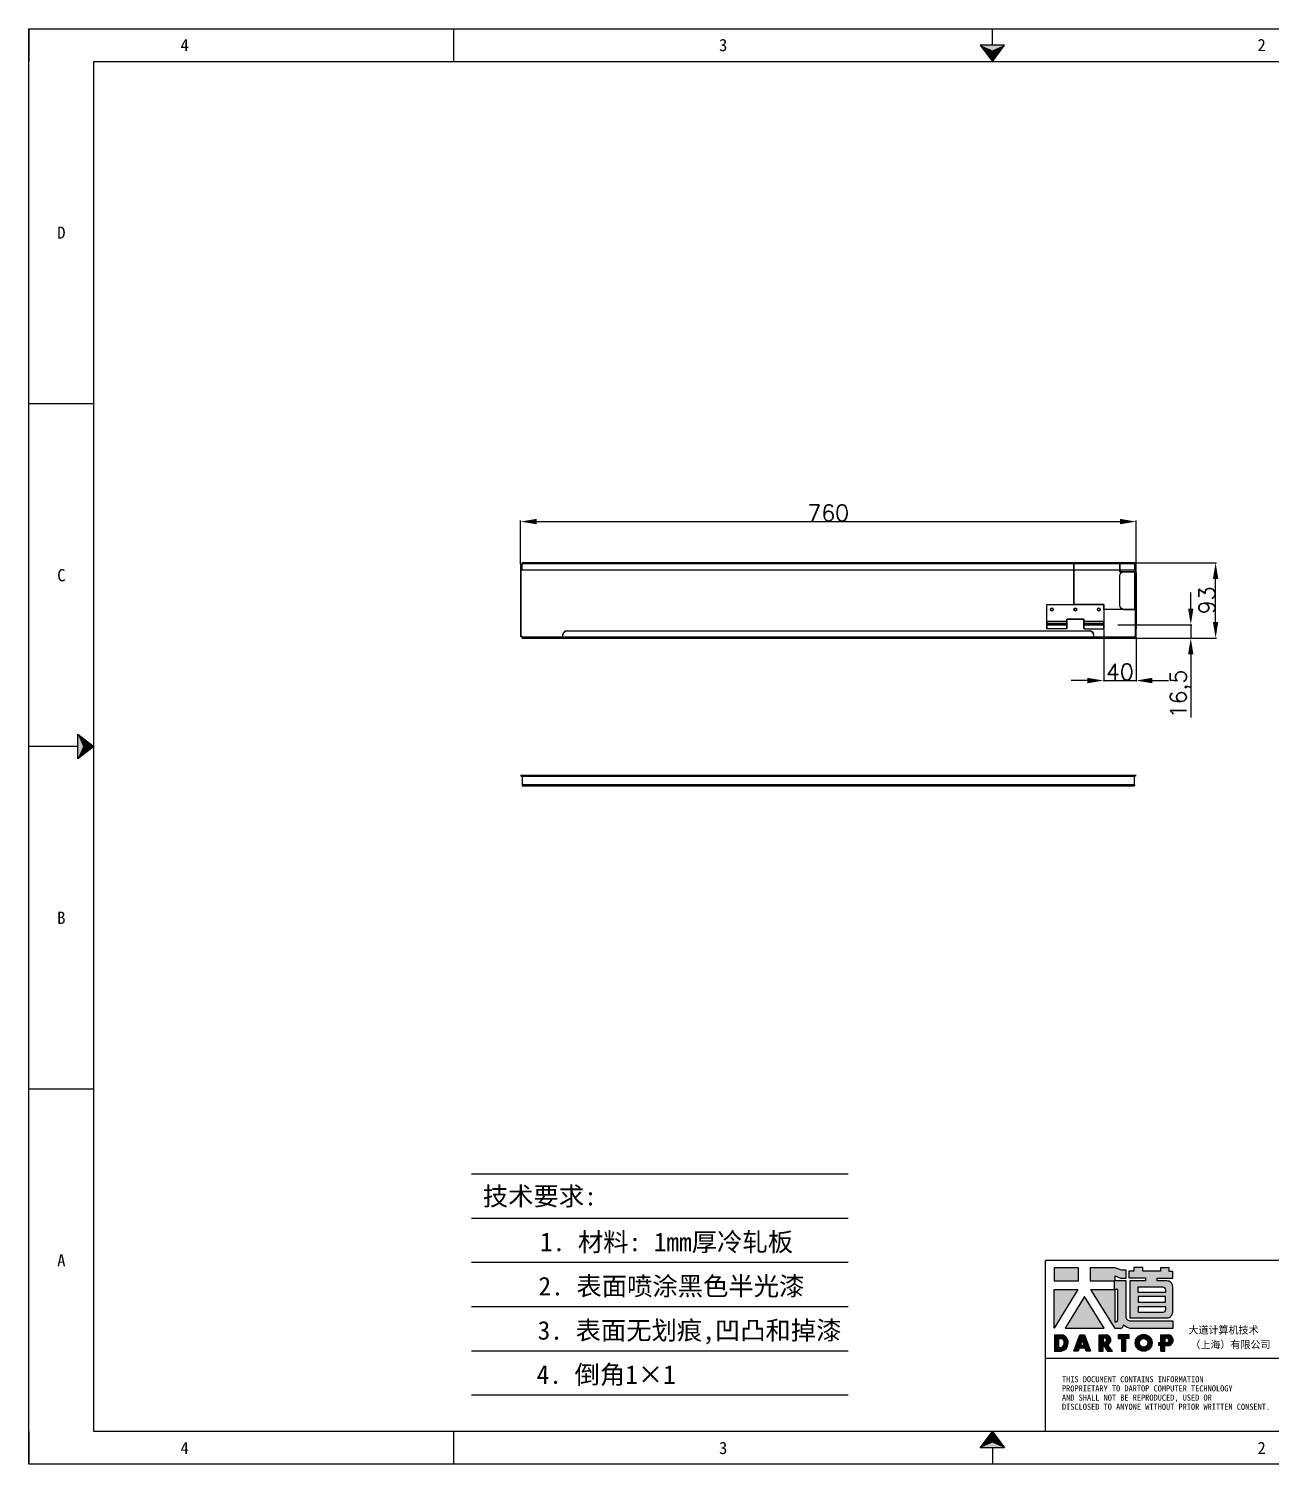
# Model space of a CAD drawing. Header units: millimetres. Extents: x 25928 to 50356, y -44172 to 20163.
# Drawn here: x 27278 to 28811, y -24435 to -22663 of the extents above; entities that cross this region are included whole.
import ezdxf
from ezdxf.enums import TextEntityAlignment as Align

# ---------------------------------------------------------------- set-up
doc = ezdxf.new("R2010")
doc.units = ezdxf.units.MM
doc.linetypes.add('DOT', pattern=[0.25, 0, -0.25])
doc.layers.add('4', color=7, linetype='Continuous')
doc.layers.add('print', color=30, linetype='Continuous')
doc.layers.add('dim', color=2, linetype='Continuous', lineweight=9)
doc.styles.add('Dartop', font='')
doc.styles.add('HZ', font='')
doc.styles.add('hzHT', font='simhei.ttf')
doc.styles.get("Standard").update_dxf_attribs({"font": 'txt', "bigfont": 'gbcbig.shx'})
doc.styles.get('Dartop').set_extended_font_data('FangSong_GB2312')
doc.styles.get('HZ').set_extended_font_data('SimSun')
doc.dimstyles.new('ISO-25', dxfattribs={"dimtxt": 20, "dimasz": 20, "dimexe": 1.25, "dimexo": 0.625, "dimtad": 1, "dimtxsty": 'Standard', "dimcen": 2.5, "dimadec": 0, "dimazin": 0, "dimtfac": 1, "dimtmove": 0, "dimatfit": 3, "dimfxl": 0, "dimarcsym": 0})

# ---------------------------------------------------------------- blocks, each defined once
blk = doc.blocks.new('*D621')
at = {"layer": 'Defpoints', "color": 0}
for p in [(28645.5, -23271.1), (27885.5, -23324, -1), (28645.5, -23324, -1)]:
    blk.add_point(p, dxfattribs=at)
at = {"layer": 'dim', "color": 0, "lineweight": -2}
for p, q in [((27885.5, -23323.4), (27885.5, -23269.9)), ((27905.5, -23271.1), (28625.5, -23271.1)), ((28645.5, -23323.4), (28645.5, -23269.9))]:
    blk.add_line(p, q, dxfattribs=at)
at = {"layer": 'dim', "color": 0}
for points in [[(27905.5, -23267.8), (27905.5, -23274.5), (27885.5, -23271.1)], [(28625.5, -23267.8), (28625.5, -23274.5), (28645.5, -23271.1)]]:
    blk.add_solid(points, dxfattribs=at)
at = {"layer": 'dim', "color": 0, "insert": (28265.5, -23260.5), "char_height": 20, "attachment_point": 5}
blk.add_mtext('760', dxfattribs=at)
blk = doc.blocks.new('*D622')
at = {"layer": 'Defpoints', "color": 0}
for p in [(28643.5, -23322, -1), (28743.7, -23322), (28643.5, -23415, -1)]:
    blk.add_point(p, dxfattribs=at)
at = {"layer": 'dim', "color": 0, "lineweight": -2}
for p, q in [((28644.1, -23322), (28744.9, -23322)), ((28743.7, -23395), (28743.7, -23342)), ((28644.1, -23415), (28744.9, -23415))]:
    blk.add_line(p, q, dxfattribs=at)
at = {"layer": 'dim', "color": 0}
for points in [[(28740.3, -23342), (28747, -23342), (28743.7, -23322)], [(28740.3, -23395), (28747, -23395), (28743.7, -23415)]]:
    blk.add_solid(points, dxfattribs=at)
at = {"layer": 'dim', "color": 0, "insert": (28733, -23368.5), "char_height": 20, "attachment_point": 5, "rotation": 90}
blk.add_mtext('93', dxfattribs=at)
blk = doc.blocks.new('*U5')
at = {"color": 254, "linetype": 'Continuous', "extrusion": (0, 0, -1)}
for points in [[(-17, 0.333), (-16.812, 0.25), (-17, 0.5)], [(-17, 0.333), (-17, 0.5), (-17.188, 0.25)], [(-17, 0.333), (-17.188, 0.25), (-16.812, 0.25)]]:
    blk.add_solid(points, dxfattribs=at)
blk = doc.blocks.new('*U6')
at = {"color": 254, "linetype": 'Continuous'}
for points in [[(17, 21.667), (17.188, 21.75), (16.812, 21.75)], [(17, 21.667), (16.812, 21.75), (17, 21.5)], [(17, 21.667), (17, 21.5), (17.188, 21.75)]]:
    blk.add_solid(points, dxfattribs=at)
blk = doc.blocks.new('*U3')
at = {"color": 254, "linetype": 'Continuous', "extrusion": (0, 0, -1)}
for points in [[(-0.833, 11), (-0.75, 10.812), (-0.75, 11.188)], [(-0.833, 11), (-0.75, 11.188), (-1, 11)], [(-0.833, 11), (-1, 11), (-0.75, 10.812)]]:
    blk.add_solid(points, dxfattribs=at)
blk = doc.blocks.new('dadao')
for p, q in [((48, 19.2), (44.9, 10.4)), ((44.9, 10.4), (51.2, 10.4)), ((51.2, 10.4), (48, 19.2))]:
    blk.add_line(p, q)
for points in [[(41.8, 121.6), (41.8, 143.7), (-0.4, 143.7), (-0.4, 121.6), (41.8, 121.6)], [(104.8, 122), (104.8, 130.3), (114.1, 126.3), (124.2, 126.3), (124.2, 139.6), (115.9, 139.6), (105.1, 143.9), (61.5, 143.9)], [(61.7, 144), (61.7, 121.3), (103.9, 121.3)], [(113.4, 38.7), (105.1, 38.7), (63, 106.5), (103.9, 106.5), (103.9, 120.9), (103.9, 121.3)], [(109.7, 53.6), (109.7, 106.2), (104.3, 106.2), (104.3, 50.4), (106.6, 50.4)], [(144.6, 94.4), (144.6, 84.8), (192, 84.8), (192, 94.1), (144.9, 94.1)], [(0, 28), (0, 0), (11.8, 0)], [(0.1, 28), (14, 28)], [(76.8, 28.2), (76.8, 0), (84.1, 0), (84.1, 11.1), (91.6, -0.1), (100.3, -0.1), (91.7, 11.1)], [(76.8, 28.2), (90.6, 28.2)], [(120.2, 45), (119.5, 45), (119.5, 44.6)], [(183.7, 0), (183.7, 9.6), (180.6, 9.6), (180.6, 14.9), (183.8, 14.9), (183.8, 28.1), (196.1, 28.1), (196.5, 28.1)], [(7.1, 21.8), (7.1, 6.1), (12, 6.1)], [(7.1, 21.8), (11.4, 21.8)], [(84, 22.7), (84, 15.3), (87.2, 15.3)], [(84, 22.7), (87.3, 22.7)], [(183.7, 0), (190.9, 0), (190.9, 9.6), (198.8, 9.6)], [(194.9, 22.3), (190.8, 22.3), (190.8, 15), (194.4, 15)]]:
    blk.add_lwpolyline(points)
blk.add_lwpolyline([(137.1, 144.2), (137.1, 137.9), (128.3, 137.9), (128.3, 126.5), (157.3, 126.5), (157.3, 121.5), (130.3, 121.5), (130.3, 57.5), (194.4, 57.5, 0.414214), (204.4, 67.5), (204.4, 111.3, 0.414214), (194.4, 121.3), (177.5, 121.3), (177.5, 126.3), (204.7, 126.3), (204.7, 137.7), (198.2, 137.7), (198.2, 143.9), (183.3, 143.9), (183.3, 138), (153, 138), (153, 144.2), (137.1, 144.2)], format="xyb", close=True)
for points in [[(-0.3, 106.2), (40.4, 106.2), (-0.3, 39.7), (-0.3, 106.2)], [(51.7, 94.1), (18.4, 39.3), (86.2, 39.3)], [(43.8, 28.2), (51.8, 28.2), (62.6, -0.1), (55, -0.1), (53.2, 5), (42.9, 5), (41.1, 0), (33.6, 0)], [(110, 28.1), (110, 21.9), (116, 21.9), (116, -0.1), (123.2, -0.1), (123.2, 22), (129.2, 22), (129.2, 28.1), (110, 28.1)]]:
    blk.add_lwpolyline(points, close=True)
for points in [[(104.8, 122), (123.4, 122), (123.4, 60, 0.414214), (131.4, 52), (204.8, 52), (204.8, 39.1), (131.7, 39.1)], [(144.3, 110.8), (144.3, 101.8), (192.3, 101.8), (192.3, 105.5, 0.414214), (187.3, 110.5), (144.3, 110.5)], [(144.6, 77), (144.6, 67.5), (187.6, 67.5, 0.414214), (192.6, 72.5), (192.6, 76.4), (144.6, 76.4)]]:
    blk.add_lwpolyline(points, format="xyb")
for radius in [14.5, 7.44]:
    blk.add_circle((154.2, 14.2), radius)
for centre, radius, start, end in [((99.2, 60.7), 12.6, 305.6399, 325.969), ((9.6, 14.2), 14.4, 278.6604, 72.3203), ((88.6, 19.4), 8.95, 290.6073, 77.2124), ((111.6, 46.7), 8.19, 282.9811, 347.6627), ((136, 61.7), 22.9, 226.7358, 259.3209), ((195.7, 18.6), 9.51, 288.8959, 85.2442), ((8.5, 13.9), 8.49, 294.2143, 69.7177), ((86.4, 19), 3.8, 282.527, 76.7196), ((193.7, 18.7), 3.8, 280.9891, 72.5513)]:
    blk.add_arc(centre, radius, start, end)
blk = doc.blocks.new('*D1008')
at = {"layer": 'Defpoints', "color": 0}
for p in [(28605.5, -23403.5, 6.3), (28645.5, -23413), (28645.5, -23467.4)]:
    blk.add_point(p, dxfattribs=at)
at = {"layer": 'dim', "color": 0, "lineweight": -2}
for p, q in [((28605.5, -23404.2), (28605.5, -23468.7)), ((28645.5, -23413.7), (28645.5, -23468.7)), ((28585.5, -23467.4), (28565.5, -23467.4)), ((28605.5, -23467.4), (28645.5, -23467.4)), ((28665.5, -23467.4), (28685.5, -23467.4))]:
    blk.add_line(p, q, dxfattribs=at)
at = {"layer": 'dim', "color": 0}
for points in [[(28585.5, -23464.1), (28585.5, -23470.8), (28605.5, -23467.4)], [(28665.5, -23464.1), (28665.5, -23470.8), (28645.5, -23467.4)]]:
    blk.add_solid(points, dxfattribs=at)
at = {"layer": 'dim', "color": 0, "insert": (28625.5, -23456.8), "char_height": 20, "attachment_point": 5}
blk.add_mtext('40', dxfattribs=at)
blk = doc.blocks.new('*D1009')
at = {"layer": 'Defpoints', "color": 0}
for p in [(28622.5, -23398.5, 6), (28643.5, -23415), (28713, -23415)]:
    blk.add_point(p, dxfattribs=at)
at = {"layer": 'dim', "color": 0, "lineweight": -2}
for p, q in [((28713, -23378.5), (28713, -23358.5)), ((28623.1, -23398.5), (28714.2, -23398.5)), ((28713, -23398.5), (28713, -23415)), ((28644.1, -23415), (28714.2, -23415)), ((28713, -23435), (28713, -23513))]:
    blk.add_line(p, q, dxfattribs=at)
at = {"layer": 'dim', "color": 0}
for points in [[(28709.7, -23378.5), (28716.3, -23378.5), (28713, -23398.5)], [(28709.7, -23435), (28716.3, -23435), (28713, -23415)]]:
    blk.add_solid(points, dxfattribs=at)
at = {"layer": 'dim', "color": 0, "insert": (28700.7, -23484), "char_height": 20, "attachment_point": 5, "rotation": 90}
blk.add_mtext('16,5', dxfattribs=at)

msp = doc.modelspace()

# ---------------------------------------------------------------- hatches: boundary and pattern name
for points in [[(28574.545, -24192.753), (28544.411, -24192.753), (28544.411, -24208.497), (28574.545, -24208.497)], [(28573.575, -24219.513), (28544.491, -24219.513), (28544.491, -24266.999)], [(28581.637, -24228.13), (28557.862, -24267.316), (28606.274, -24267.316)], [(28637.014, -24275.333), (28623.255, -24275.333), (28623.255, -24279.698), (28627.548, -24279.698), (28627.548, -24295.427), (28632.688, -24295.427), (28632.688, -24279.688), (28637.014, -24279.688)]]:
    msp.add_hatch(color=0).paths.add_polyline_path(points)
h = msp.add_hatch(color=0)
h.paths.add_polyline_path([(28619.579, -24202.321), (28626.23, -24205.195), (28633.421, -24205.195), (28633.421, -24195.678), (28627.488, -24195.678), (28619.759, -24192.625), (28588.785, -24192.625), (28588.785, -24208.72), (28618.922, -24208.72), (28618.922, -24209.046), (28618.922, -24219.333), (28589.697, -24219.333), (28619.757, -24267.709), (28625.709, -24267.709, 0.27937482), (28630.055, -24263.483), (28630.055, -24263.26), (28630.58, -24263.26, 0.14314537), (28638.774, -24267.431), (28691.008, -24267.431), (28691.008, -24258.256), (28638.552, -24258.256, -0.41421356), (28632.838, -24252.542), (28632.838, -24208.212), (28619.579, -24208.212)])
h.paths.add_polyline_path([(28619.226, -24219.538), (28623.056, -24219.539), (28623.056, -24257.086, -0.08893574), (28620.836, -24259.368), (28619.212, -24259.368)], flags=16)
h = msp.add_hatch(color=0)
h.paths.add_polyline_path([(28690.918, -24197.01), (28686.271, -24197.01), (28686.271, -24192.589), (28675.648, -24192.589), (28675.648, -24196.789), (28653.961, -24196.789), (28653.961, -24192.368), (28642.602, -24192.368), (28642.602, -24196.871), (28636.326, -24196.871), (28636.326, -24205.021), (28657.038, -24205.021), (28657.038, -24208.626), (28637.738, -24208.626), (28637.738, -24254.266), (28683.555, -24254.266, 0.41421356), (28690.697, -24247.124), (28690.697, -24215.869, 0.41421356), (28683.555, -24208.727), (28671.443, -24208.727), (28671.443, -24205.19), (28690.918, -24205.19)])
h.paths.add_polyline_path([(28678.495, -24216.464, -0.41421356), (28682.066, -24220.035), (28682.066, -24222.654), (28647.764, -24222.654), (28647.764, -24216.464)], flags=16)
h.paths.add_polyline_path([(28681.844, -24228.18), (28681.844, -24234.812), (28647.985, -24234.812), (28647.985, -24228.18)], flags=16)
h.paths.add_polyline_path([(28682.287, -24240.781), (28682.287, -24243.621, -0.41421356), (28678.716, -24247.192), (28647.985, -24247.192), (28647.985, -24240.781)], flags=16)
h = msp.add_hatch(color=0)
h.paths.add_polyline_path([(28554.683, -24275.405), (28544.705, -24275.405), (28544.705, -24295.368), (28553.108, -24295.368, 0.79301591)])
h.paths.add_polyline_path([(28553.256, -24290.996), (28549.768, -24290.996), (28549.768, -24279.777), (28552.871, -24279.777, -0.67136089)], flags=16)
h = msp.add_hatch(color=0)
h.paths.add_polyline_path([(28581.712, -24275.241), (28576.018, -24275.241), (28568.695, -24295.389), (28574.089, -24295.389), (28575.358, -24291.818), (28582.666, -24291.818), (28583.962, -24295.432), (28589.399, -24295.432)])
h.paths.add_polyline_path([(28581.269, -24287.969), (28576.742, -24287.969), (28578.964, -24281.638)], flags=16)
h = msp.add_hatch(color=0)
h.paths.add_polyline_path([(28609.39, -24275.255), (28599.577, -24275.255), (28599.577, -24295.4), (28604.763, -24295.4), (28604.763, -24287.414), (28610.093, -24295.472), (28616.359, -24295.472), (28610.225, -24287.464, 0.74405494)])
h.paths.add_polyline_path([(28604.715, -24284.432), (28604.715, -24279.142), (28607.033, -24279.142, -0.79680897), (28606.999, -24284.432)], flags=16)
h = msp.add_hatch(color=0)
h.paths.add_polyline_path([(28644.493, -24285.255, 1), (28665.179, -24285.255, 1)])
h.paths.add_polyline_path([(28660.15, -24285.255, -1), (28649.522, -24285.255, -1)], flags=16)
h = msp.add_hatch(color=0)
h.paths.add_polyline_path([(28685.02, -24275.302), (28684.724, -24275.302), (28675.975, -24275.302), (28675.975, -24284.704), (28673.654, -24284.704), (28673.654, -24288.521), (28675.938, -24288.521), (28675.938, -24295.365), (28681.045, -24295.365), (28681.045, -24288.494), (28686.657, -24288.494, 0.81230381)])
h.paths.add_polyline_path([(28680.969, -24284.678), (28680.969, -24279.419), (28683.875, -24279.419, -0.77821343), (28683.579, -24284.678)], flags=16)

# ---------------------------------------------------------------- linework, layer by layer
at = {"color": 0, "linetype": 'DOT'}
for p, q in [((27278.449, -22662.523), (29797.621, -22662.523)), ((27278.449, -24394.909), (27278.449, -22702.811)), ((29797.621, -24435.197), (27278.449, -24435.197))]:
    msp.add_line(p, q, dxfattribs=at)
at = {"color": 0}
for p, q in [((27278.449, -22662.523), (27278.449, -22702.811)), ((27803.362, -22702.811), (27803.362, -22662.523)), ((28468.115, -22682.667), (28468.115, -22662.523)), ((27359.025, -24394.909), (27359.025, -22702.811)), ((27359.025, -22702.811), (29757.333, -22702.811)), ((27359.025, -23125.835), (27278.449, -23125.835)), ((27338.881, -23548.86), (27278.449, -23548.86)), ((27359.025, -23971.884), (27278.449, -23971.884)), ((29757.333, -24183.397), (28533.583, -24183.397)), ((28533.583, -24394.909), (28533.583, -24183.397)), ((28533.583, -24304.261), (28835.744, -24304.261)), ((27278.449, -24394.909), (27278.449, -24435.197)), ((29757.333, -24394.909), (27359.025, -24394.909)), ((27803.362, -24435.197), (27803.362, -24394.909)), ((28468.115, -24415.053), (28468.115, -24435.197))]:
    msp.add_line(p, q, dxfattribs=at)
at = {"extrusion": (3.98566e-30, 0, -1)}
for p, q in [((27885.503, -23324.046), (27885.503, -23413.046)), ((27885.503, -23324.046), (27887.503, -23324.046)), ((27887.503, -23324.046), (27887.503, -23322.046)), ((28643.503, -23322.046), (27887.503, -23322.046)), ((28643.503, -23322.046), (28643.503, -23324.046)), ((28643.503, -23324.046), (28645.503, -23324.046)), ((28645.503, -23413.046), (28645.503, -23324.046)), ((27887.503, -23413.046), (27885.503, -23413.046)), ((27887.503, -23415.046), (27887.503, -23413.046)), ((27887.503, -23415.046), (28643.503, -23415.046)), ((28643.503, -23413.046), (28643.503, -23415.046)), ((28645.503, -23413.046), (28643.503, -23413.046))]:
    msp.add_line(p, q, dxfattribs=at)
for p, q in [((27886.503, -23413.046, 1), (27886.503, -23324.046, 1)), ((27887.503, -23324.046, 1), (27886.503, -23324.046, 1)), ((27887.503, -23331.046, 12.7), (27887.503, -23322.046, 12.7)), ((27887.503, -23322.046, 12.7), (28643.503, -23322.046, 12.7)), ((27887.503, -23323.046, 1), (27887.503, -23324.046, 1)), ((27887.503, -23323.046, 1), (28643.503, -23323.046, 1)), ((28568.503, -23373.546, 2), (28568.503, -23323.046, 2)), ((28568.503, -23323.046, 2), (28625.503, -23323.046, 2)), ((28625.503, -23333.046, 2), (28625.503, -23323.046, 2)), ((28643.503, -23322.046, 12.7), (28643.503, -23331.046, 12.7)), ((28643.503, -23324.046, 1), (28643.503, -23323.046, 1)), ((28644.503, -23324.046, 1), (28643.503, -23324.046, 1)), ((28644.503, -23324.046, 1), (28644.503, -23413.046, 1)), ((28643.503, -23331.046, 12.7), (27887.503, -23331.046, 12.7)), ((28643.503, -23333.046, 2), (28625.503, -23333.046, 2)), ((28643.503, -23333.046, 2), (28643.503, -23379.546, 2)), ((28644.503, -23334.046, 22), (28644.503, -23403.046, 22)), ((28644.503, -23334.046, 22), (28645.503, -23334.046, 22)), ((28645.503, -23334.046, 22), (28645.503, -23403.046, 22)), ((28535.503, -23398.546, 2.5), (28535.503, -23373.546, 2.5)), ((28535.503, -23373.546, 2.5), (28605.503, -23373.546, 2.5)), ((28568.503, -23373.546, 2), (28605.503, -23373.546, 2)), ((28605.503, -23373.546, 2), (28605.503, -23379.546, 2)), ((28605.503, -23373.546, 2.5), (28605.503, -23398.546, 2.5)), ((28643.503, -23379.546, 2), (28605.503, -23379.546, 2)), ((28560.003, -23394.37, 3.25), (28535.503, -23394.37, 3.25)), ((28535.503, -23396.381, 3.25), (28560.003, -23396.381, 3.25)), ((28560.003, -23398.546, 2.5), (28535.503, -23398.546, 2.5)), ((28535.503, -23398.546, 1), (28560.003, -23398.546, 1)), ((28560.003, -23398.546, 2.5), (28535.503, -23398.546, 2.5)), ((28560.003, -23398.546, 2.5), (28560.003, -23391.546, 2.5)), ((28560.003, -23391.546, 2.5), (28581.003, -23391.546, 2.5)), ((28581.003, -23391.546, 2.5), (28581.003, -23398.546, 2.5)), ((28605.503, -23394.37, 3.25), (28581.003, -23394.37, 3.25)), ((28581.003, -23396.381, 3.25), (28605.503, -23396.381, 3.25)), ((28605.503, -23398.546, 2.5), (28581.003, -23398.546, 2.5)), ((28581.003, -23398.546, 1), (28605.503, -23398.546, 1)), ((28605.503, -23398.546, 2.5), (28581.003, -23398.546, 2.5)), ((27886.503, -23413.046, 1), (27887.503, -23413.046, 1)), ((27887.503, -23413.046, 1), (27887.503, -23414.046, 1)), ((28643.503, -23414.046, 1), (27887.503, -23414.046, 1)), ((27887.503, -23414.046, 12.7), (27887.503, -23415.046, 12.7)), ((27887.503, -23414.046, 12.7), (27938.003, -23414.046, 12.7)), ((27887.503, -23415.046, 12.7), (28643.503, -23415.046, 12.7)), ((27938.003, -23414.046, 12.7), (27938.003, -23411.046, 12.7)), ((27943.003, -23406.046, 12.7), (28588.003, -23406.046, 12.7)), ((28560.003, -23403.451, 5.03), (28535.503, -23403.451, 5.03)), ((28581.252, -23403.451, 1), (28605.503, -23403.451, 5.03)), ((28593.003, -23411.046, 12.7), (28593.003, -23414.046, 12.7)), ((28593.003, -23414.046, 12.7), (28643.503, -23414.046, 12.7)), ((28643.503, -23414.046, 1), (28643.503, -23413.046, 1)), ((28643.503, -23413.046, 1), (28644.503, -23413.046, 1)), ((28643.503, -23414.046, 12.7), (28643.503, -23415.046, 12.7)), ((28645.503, -23403.046, 22), (28644.503, -23403.046, 22)), ((28643.503, -23585.687, -141.047), (27887.503, -23585.687, -141.047)), ((27887.503, -23585.687, -141.047), (27887.503, -23597.387, -141.047)), ((28643.503, -23597.387, -141.047), (28643.503, -23585.687, -141.047)), ((27887.503, -23597.387, -141.047), (27938.003, -23597.387, -141.047)), ((27938.003, -23596.387, -141.047), (27938.003, -23597.387, -141.047)), ((28593.003, -23596.387, -141.047), (27938.003, -23596.387, -141.047)), ((28593.003, -23597.387, -141.047), (28593.003, -23596.387, -141.047)), ((28593.003, -23597.387, -141.047), (28643.503, -23597.387, -141.047))]:
    msp.add_line(p, q)
at = {"extrusion": (0, 1, 0)}
for p, q in [((27887.503, -23322.046), (27887.503, -23322.046, 12.7)), ((27887.503, -23322.046, 12.7), (28643.503, -23322.046, 12.7)), ((28643.503, -23322.046), (27887.503, -23322.046)), ((28643.503, -23322.046, 12.7), (28643.503, -23322.046))]:
    msp.add_line(p, q, dxfattribs=at)
at = {"extrusion": (-2.29585e-30, -1, 2.24254e-30)}
for p, q in [((27887.503, -23323.046, 1), (28643.503, -23323.046, 1)), ((27887.503, -23323.046, 1), (27887.503, -23323.046, 11.7)), ((27887.503, -23323.046, 11.7), (28643.503, -23323.046, 11.7)), ((28643.503, -23323.046, 11.7), (28643.503, -23323.046, 1))]:
    msp.add_line(p, q, dxfattribs=at)
at = {"extrusion": (0, 0, -1)}
for p, q in [((27887.503, -23323.046, 11.7), (28643.503, -23323.046, 11.7)), ((27887.503, -23331.046, 11.7), (27887.503, -23323.046, 11.7)), ((28568.503, -23323.046, 1), (28568.503, -23373.546, 1)), ((28568.503, -23323.046, 1), (28625.503, -23323.046, 1)), ((28625.503, -23323.046, 1), (28625.503, -23333.046, 1)), ((28643.503, -23323.046, 11.7), (28643.503, -23331.046, 11.7)), ((28643.503, -23331.046, 11.7), (27887.503, -23331.046, 11.7)), ((28625.503, -23333.046, 1), (28644.503, -23333.046, 1)), ((28625.503, -23374.546, 20), (28625.503, -23338.046, 20)), ((28630.503, -23333.046, 20), (28643.503, -23333.046, 20)), ((28643.503, -23333.046, 20), (28643.503, -23379.546, 20)), ((28644.503, -23333.046, 1), (28644.503, -23379.546, 1)), ((28535.503, -23398.546, 1), (28535.503, -23373.546, 1)), ((28535.503, -23373.546, 1), (28605.503, -23373.546, 1)), ((28605.503, -23373.546, 1), (28568.503, -23373.546, 1)), ((28605.503, -23379.546, 1), (28605.503, -23373.546, 1)), ((28605.503, -23373.546, 1), (28605.503, -23398.546, 1)), ((28644.503, -23379.546, 1), (28605.503, -23379.546, 1)), ((28630.503, -23379.546, 20), (28643.503, -23379.546, 20)), ((28535.503, -23398.546, 1), (28560.003, -23398.546, 1)), ((28560.003, -23391.546, 1), (28560.003, -23398.546, 1)), ((28581.003, -23391.546, 1), (28560.003, -23391.546, 1)), ((28581.003, -23398.546, 1), (28581.003, -23391.546, 1)), ((28581.003, -23398.546, 1), (28605.503, -23398.546, 1)), ((27938.003, -23414.046, 11.7), (27938.003, -23411.046, 11.7)), ((28593.003, -23414.046, 11.7), (27938.003, -23414.046, 11.7)), ((27943.003, -23406.046, 11.7), (28588.003, -23406.046, 11.7)), ((28593.003, -23411.046, 11.7), (28593.003, -23414.046, 11.7))]:
    msp.add_line(p, q, dxfattribs=at)
at = {"extrusion": (-4.27492e-28, 1, 0)}
for p, q in [((28568.503, -23323.046, 1), (28625.503, -23323.046, 1)), ((28568.503, -23323.046, 2), (28625.503, -23323.046, 2)), ((28568.503, -23323.046, 2), (28568.503, -23323.046, 1)), ((28625.503, -23323.046, 2), (28625.503, -23323.046, 1))]:
    msp.add_line(p, q, dxfattribs=at)
at = {"extrusion": (-1, 0, 0)}
for p, q in [((28568.503, -23373.546, 2), (28568.503, -23323.046, 2)), ((28568.503, -23323.046, 1), (28568.503, -23373.546, 1)), ((28568.503, -23323.046, 2), (28568.503, -23323.046, 1)), ((28568.503, -23373.546, 1), (28568.503, -23373.546, 2))]:
    msp.add_line(p, q, dxfattribs=at)
at = {"extrusion": (-1, 0, -2.22045e-16)}
for p, q in [((28581.003, -23391.546, 2.5), (28581.003, -23398.546, 2.5)), ((28581.003, -23391.546, 1), (28581.003, -23391.546, 2.5)), ((28581.003, -23398.546, 1), (28581.003, -23391.546, 1)), ((28581.003, -23394.37, 3.25), (28581.003, -23396.381, 3.25))]:
    msp.add_line(p, q, dxfattribs=at)
at = {"extrusion": (6.31089e-30, 1, -2.22045e-16)}
for p, q in [((27887.503, -23584.687, -140.047), (27885.503, -23584.687, -140.047)), ((27885.503, -23584.687, -51.047), (27885.503, -23584.687, -140.047)), ((27885.503, -23584.687, -51.047), (27887.503, -23584.687, -51.047)), ((27887.503, -23584.687, -142.047), (27887.503, -23584.687, -140.047)), ((27887.503, -23584.687, -142.047), (28643.503, -23584.687, -142.047)), ((27887.503, -23584.687, -51.047), (27887.503, -23584.687, -49.047)), ((28643.503, -23584.687, -49.047), (27887.503, -23584.687, -49.047)), ((28643.503, -23584.687, -140.047), (28643.503, -23584.687, -142.047)), ((28645.503, -23584.687, -140.047), (28643.503, -23584.687, -140.047)), ((28643.503, -23584.687, -51.047), (28645.503, -23584.687, -51.047)), ((28643.503, -23584.687, -49.047), (28643.503, -23584.687, -51.047)), ((28645.503, -23584.687, -140.047), (28645.503, -23584.687, -51.047))]:
    msp.add_line(p, q, dxfattribs=at)
at = {"extrusion": (0, -1, 2.22045e-16)}
for p, q in [((27886.503, -23585.687, -140.047), (27887.503, -23585.687, -140.047)), ((27886.503, -23585.687, -140.047), (27886.503, -23585.687, -51.047)), ((27887.503, -23585.687, -51.047), (27886.503, -23585.687, -51.047)), ((27887.503, -23585.687, -140.047), (27887.503, -23585.687, -141.047)), ((28643.503, -23585.687, -141.047), (27887.503, -23585.687, -141.047)), ((27887.503, -23585.687, -50.047), (27887.503, -23585.687, -51.047)), ((27887.503, -23585.687, -50.047), (28643.503, -23585.687, -50.047)), ((28643.503, -23585.687, -141.047), (28643.503, -23585.687, -140.047)), ((28643.503, -23585.687, -140.047), (28644.503, -23585.687, -140.047)), ((28644.503, -23585.687, -51.047), (28643.503, -23585.687, -51.047)), ((28643.503, -23585.687, -51.047), (28643.503, -23585.687, -50.047)), ((28644.503, -23585.687, -51.047), (28644.503, -23585.687, -140.047))]:
    msp.add_line(p, q, dxfattribs=at)
at = {"extrusion": (0, -2.22045e-16, -1)}
for p, q in [((27887.503, -23584.687, -142.047), (27887.503, -23597.387, -142.047)), ((27887.503, -23584.687, -142.047), (28643.503, -23584.687, -142.047)), ((28643.503, -23597.387, -142.047), (28643.503, -23584.687, -142.047)), ((27887.503, -23596.387, -58.047), (27887.503, -23597.387, -58.047)), ((28643.503, -23596.387, -58.047), (27887.503, -23596.387, -58.047)), ((27887.503, -23597.387, -142.047), (28643.503, -23597.387, -142.047)), ((28643.503, -23597.387, -58.047), (27887.503, -23597.387, -58.047)), ((28643.503, -23596.387, -58.047), (28643.503, -23597.387, -58.047))]:
    msp.add_line(p, q, dxfattribs=at)
at = {"extrusion": (-2.29585e-30, -2.22045e-16, -1)}
for p, q in [((27887.503, -23585.687, -50.047), (28643.503, -23585.687, -50.047)), ((27887.503, -23585.687, -50.047), (27887.503, -23596.387, -50.047)), ((28643.503, -23596.387, -50.047), (28643.503, -23585.687, -50.047)), ((27887.503, -23596.387, -50.047), (28643.503, -23596.387, -50.047))]:
    msp.add_line(p, q, dxfattribs=at)
at = {"extrusion": (0, 1, -2.22045e-16)}
for p, q in [((27887.503, -23596.387, -50.047), (28643.503, -23596.387, -50.047)), ((27887.503, -23596.387, -58.047), (27887.503, -23596.387, -50.047)), ((28643.503, -23596.387, -58.047), (27887.503, -23596.387, -58.047)), ((28643.503, -23596.387, -50.047), (28643.503, -23596.387, -58.047))]:
    msp.add_line(p, q, dxfattribs=at)
at = {"color": 0}
for points in [[(28468.115, -22702.811), (28483.223, -22682.667), (28453.007, -22682.667), (28468.115, -22702.811)], [(27359.025, -23548.86), (27338.881, -23563.968), (27338.881, -23533.752), (27359.025, -23548.86)], [(28468.115, -24394.909), (28483.223, -24415.053), (28453.007, -24415.053), (28468.115, -24394.909)]]:
    msp.add_lwpolyline(points, close=True, dxfattribs=at)
for centre in [(28541.503, -23379.546, 2.5), (28570.503, -23379.546, 2.5), (28599.503, -23379.546, 1), (28599.503, -23379.546, 2.5)]:
    msp.add_circle(centre, 1.7)
at = {"extrusion": (0, 0, -1)}
for centre in [(-28541.503, -23379.546, -1), (-28570.503, -23379.546, -1), (-28599.503, -23379.546, -2.5), (-28599.503, -23379.546, -1)]:
    msp.add_circle(centre, 1.7, dxfattribs=at)
for centre, start, end in [((-28630.503, -23338.046, -20), 0, 90), ((-28630.503, -23374.546, -20), 270, 0), ((-27943.003, -23411.046, -11.7), 0, 90), ((-28588.003, -23411.046, -11.7), 90, 180)]:
    msp.add_arc(centre, 5, start, end, dxfattribs=at)
at = {"extrusion": (1, 0, -2.22045e-16)}
for centre in [(-23398.546, 6, 28535.503), (-23398.546, 6, 28560.003)]:
    msp.add_arc(centre, 5, 326.632987, 270, dxfattribs=at)
at = {"extrusion": (-1, 0, 2.22045e-16)}
for centre in [(23398.546, 6, -28535.503), (23398.546, 6, -28560.003)]:
    msp.add_arc(centre, 3.5, 270, 231.786789, dxfattribs=at)
at = {"extrusion": (-1, 0, -2.22045e-16)}
for centre, radius, end in [((23398.546, 6, -28581.003), 5, 213.367013), ((23398.546, 6, -28581.003), 3.5, 231.786789), ((23398.546, 6, -28581.003), 3.5, 231.786789), ((23398.546, 6, -28605.503), 3.5, 231.786789)]:
    msp.add_arc(centre, radius, 270, end, dxfattribs=at)
at = {"extrusion": (1, 0, 2.22045e-16)}
for centre in [(-23398.546, 6, 28581.003), (-23398.546, 6, 28605.503)]:
    msp.add_arc(centre, 5, 326.632987, 270, dxfattribs=at)
for centre, start, end in [((27943.003, -23411.046, 12.7), 90, 180), ((28588.003, -23411.046, 12.7), 0, 90)]:
    msp.add_arc(centre, 5, start, end)
at = {"layer": 'Defpoints'}
for p, q in [((27824.913, -24076.562), (28289.951, -24076.562)), ((27824.913, -24131.162), (28289.951, -24131.162)), ((27824.913, -24131.162), (28289.951, -24131.162)), ((27824.913, -24185.762), (28289.951, -24185.762)), ((27824.913, -24240.362), (28289.951, -24240.362)), ((27824.913, -24294.962), (28289.951, -24294.962)), ((27824.913, -24349.562), (28289.951, -24349.562))]:
    msp.add_line(p, q, dxfattribs=at)
at = {"layer": 'print'}
msp.add_lwpolyline([(27278.449, -22662.523), (29837.909, -22662.523), (29837.909, -24435.197), (27278.449, -24435.197)], close=True, dxfattribs=at)

# ---------------------------------------------------------------- block references
at = {"color": 0, "linetype": 'Continuous', "xscale": 80.57610619627711, "yscale": 80.57610619687368, "zscale": 80.57610619687446}
for name, p in [('*U6', (27098.322, -24435.197)), ('*U3', (27278.449, -24435.197)), ('*U5', (27098.322, -24435.197))]:
    msp.add_blockref(name, p, dxfattribs=at)
at = {"color": 0, "xscale": 0.7141973048657924, "yscale": 0.7141973049202118, "zscale": 0.7141973049268417}
msp.add_blockref('dadao', (28544.705, -24295.368), dxfattribs=at)

# ---------------------------------------------------------------- texts
at = {"color": 0, "style": 'Dartop'}
for s, p in [('4', (27470.986, -22682.667)), ('3', (28135.739, -22682.667)), ('2', (28800.492, -22682.667)), ('D', (27318.737, -22914.323)), ('C', (27318.737, -23337.347)), ('B', (27318.737, -23760.372)), ('A', (27318.737, -24183.397)), ('4', (27470.986, -24415.053)), ('3', (28135.739, -24415.053)), ('2', (28800.492, -24415.053))]:
    msp.add_text(s, height=15.108, dxfattribs=at).set_placement(p, align=Align.MIDDLE_CENTER)
at = {"style": 'HZ'}
for s, p in [('技术要求:', (27909.368, -24104.118)), ('1. 材料: 1mm厚冷轧板', (28065.845, -24160.604)), ('    2. 表面喷涂黑色半光漆    ', (28071.91, -24215.204)), ('3. 表面无划痕,凹凸和掉漆', (28094.295, -24269.804)), ('4. 倒角1×1         ', (28061.55, -24324.404))]:
    msp.add_text(s, height=22.932, dxfattribs=at).set_placement(p, align=Align.MIDDLE_CENTER)
at = {"color": 0, "style": 'hzHT'}
for s, p in [('THIS DOCUMENT CONTAINS INFORMATION', (28553.978, -24333.947)), ('PROPRIETARY TO DARTOP COMPUTER TECHNOLOGY', (28553.978, -24345.278)), ('AND SHALL NOT BE REPRODUCED, USED OR', (28553.978, -24356.609)), ('DISCLOSED TO ANYONE WITHOUT PRIOR WRITTEN CONSENT.', (28553.978, -24367.94))]:
    msp.add_text(s, height=7.55401, dxfattribs=at).set_placement(p)
at = {"layer": '4', "color": 0, "style": 'hzHT'}
for s, p in [('大道计算机技术', (28710.215, -24273.948)), ('（上海）有限公司', (28712.496, -24292.015))]:
    msp.add_text(s, height=9.0648, dxfattribs=at).set_placement(p)

# ---------------------------------------------------------------- dimensions: what is measured, and where the dimension line sits
at = {"layer": 'dim'}
dim = msp.add_linear_dim(base=(28645.503, -23271.127, 1), p1=(27885.503, -23324.046), p2=(28645.503, -23324.046), dimstyle='ISO-25', dxfattribs=at)
dim.commit()
dim.dimension.update_dxf_attribs({"geometry": '*D621', "text_midpoint": (28265.503, -23271.127, 1), "dimtype": 160})
dim = msp.add_linear_dim(base=(28743.662, -23322.046, 1), p1=(28643.503, -23415.046), p2=(28643.503, -23322.046), angle=90, dimstyle='ISO-25', dxfattribs=at)
dim.commit()
dim.dimension.update_dxf_attribs({"geometry": '*D622', "text_midpoint": (28743.662, -23368.546, 1), "dimtype": 160})
dim = msp.add_linear_dim(base=(28712.997, -23415.046), p1=(28622.503, -23398.546, 6), p2=(28643.503, -23415.046), angle=90, dimstyle='ISO-25', dxfattribs=at)
dim.commit()
dim.dimension.update_dxf_attribs({"geometry": '*D1009', "text_midpoint": (28700.705, -23484.004)})
dim = msp.add_linear_dim(base=(28645.503, -23467.435), p1=(28605.503, -23403.535, 6.326), p2=(28645.503, -23413.046), dimstyle='ISO-25', dxfattribs=at)
dim.commit()
dim.dimension.update_dxf_attribs({"geometry": '*D1008', "text_midpoint": (28625.503, -23456.81)})

doc.saveas('drawing.dxf')
